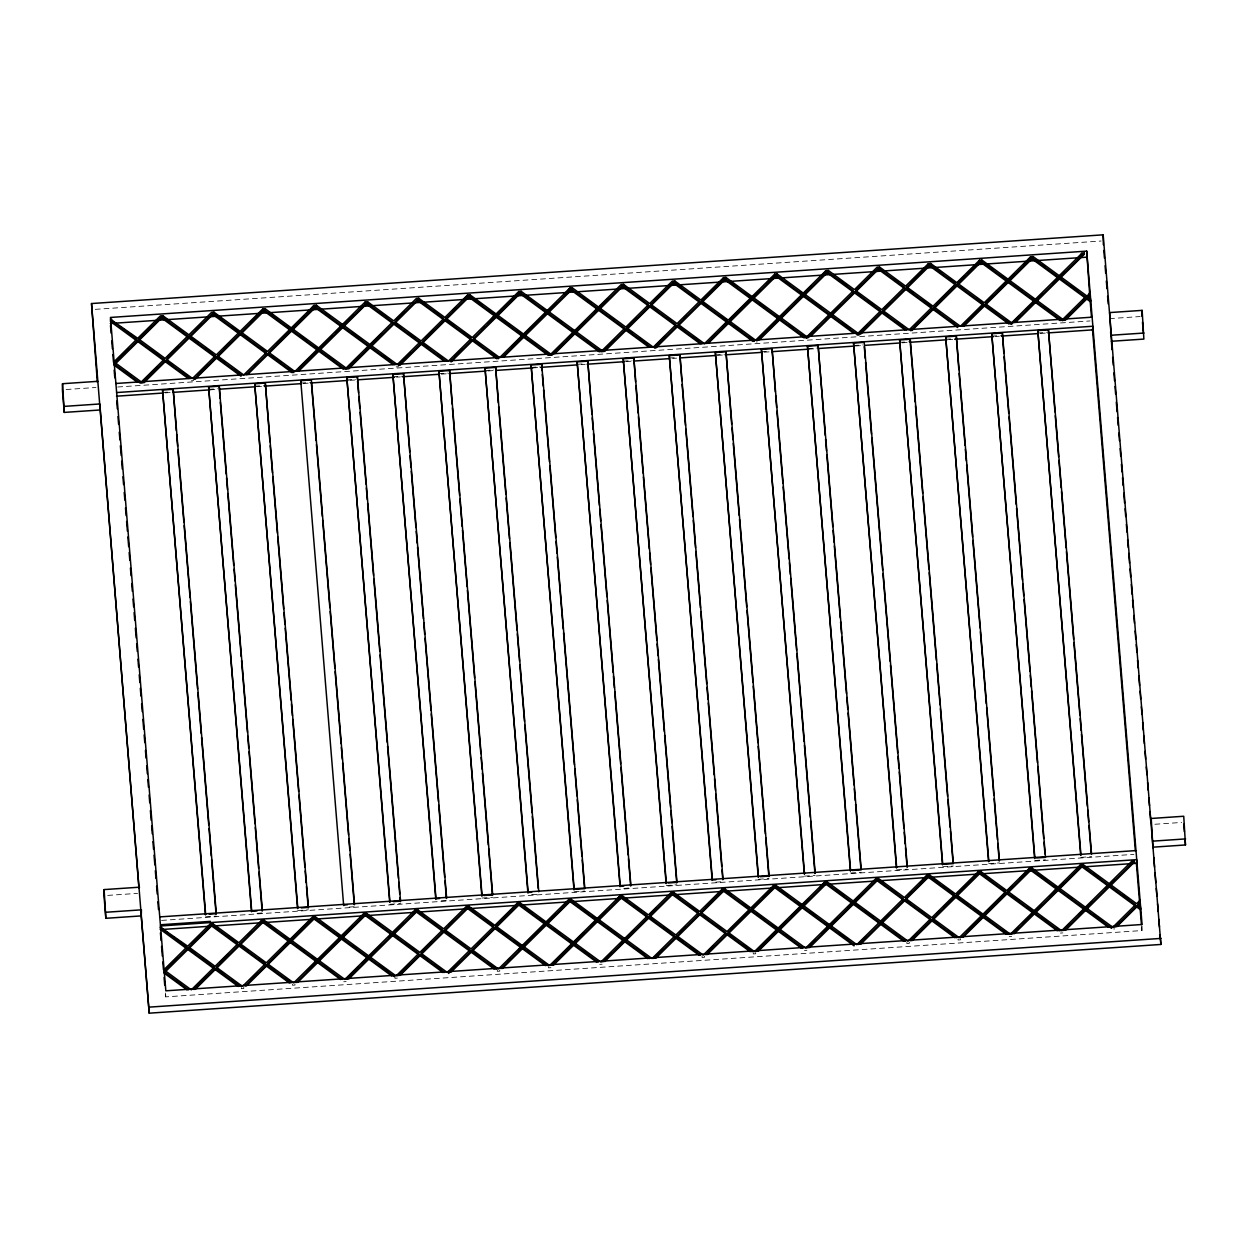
<?xml version="1.0" encoding="UTF-8"?>
<svg xmlns="http://www.w3.org/2000/svg" width="1248" height="1248" viewBox="0 0 1248 1248"><rect width="100%" height="100%" fill="white"/><g stroke="black" fill="none" stroke-linecap="round" stroke-linejoin="round"><path stroke-width="0.75" stroke-dasharray="5 3.75" d="M1142.029 926.016L1141.92 930.556L165.703 996.871L165.766 993.845M241.348 987.496L241.332 988.712L243.766 988.541L243.797 987.324M292.547 984.017L292.516 985.234L294.965 985.062L294.98 983.861M497.328 970.102L497.297 971.318L499.73 971.162L499.762 969.946M548.512 966.638L548.496 967.84L550.93 967.684M702.094 956.202L702.078 957.403L704.512 957.247L704.527 956.03M756.912 342.373L756.943 341.156M753.293 952.723L753.262 953.924L755.695 953.768L755.726 952.552M958.058 938.808L958.043 940.025L960.476 939.853L960.508 938.652M1114.058 929.417L1114.09 928.216M95.269 309.348L1101.095 241.02M191.35 380.796L193.783 380.624M396.115 366.881L398.564 366.709M856.861 335.587L859.31 335.416M66.128 389.516L95.971 387.488M1109.503 318.63L1140.095 316.555M117.686 387.005L1090.034 320.954M162.505 392.465L169.588 391.981M208.572 389.329L217.417 388.736M254.639 386.209L263.484 385.601M300.706 383.074L309.551 382.481M346.772 379.954L355.618 379.345M392.839 376.818L401.684 376.21M438.89 373.682L447.751 373.09M484.957 370.562L493.818 369.954M531.024 367.427L539.885 366.834M577.091 364.307L584.189 363.823M623.158 361.171L632.018 360.563M669.224 358.036L676.322 357.568M715.291 354.916L724.152 354.307M761.358 351.78L768.456 351.296M807.425 348.66L816.286 348.052M853.492 345.524L862.352 344.916M899.558 342.389L908.419 341.796M945.625 339.269L952.723 338.785M991.692 336.133L1000.553 335.54M1037.759 333.013L1046.62 332.405M165.11 392.886L170.945 392.496M209.836 389.86L217.62 389.329M256.511 386.677L264.295 386.162M303.186 383.51L309.02 383.12M349.861 380.344L355.696 379.954M396.536 377.177L400.421 376.912M441.262 374.135L447.096 373.745M487.937 370.968L493.771 370.562M532.662 367.926L540.431 367.396M581.272 364.619L585.172 364.354M625.997 361.577L631.831 361.187M672.672 358.41L676.572 358.145M717.397 355.368L723.232 354.978M764.072 352.201L769.907 351.811M808.798 349.159L816.582 348.644M855.473 345.992L863.257 345.462M902.148 342.826L907.982 342.436M948.823 339.659L952.708 339.394M995.498 336.476L999.383 336.227M1040.224 333.45L1046.058 333.044M107.718 895.393L137.561 893.381M1154.915 824.257L1181.7 822.448M205.608 916.812L216.232 916.094M256.994 913.318L262.298 912.959M297.742 910.556L308.365 909.839M349.128 907.062L354.432 906.703M389.875 904.301L400.499 903.568M441.262 900.806L446.566 900.448M482.009 898.045L492.632 897.312M531.617 894.66L538.699 894.192M574.142 891.774L584.766 891.056M623.75 888.404L630.833 887.921M666.276 885.518L676.9 884.801M715.884 882.149L722.966 881.665M758.41 879.263L769.033 878.545M804.476 876.127L815.1 875.41M850.543 873.007L861.167 872.274M896.61 869.872L907.234 869.154M942.677 866.752L953.3 866.018M988.744 863.616L999.367 862.898M1034.81 860.48L1045.434 859.763M1080.877 857.36L1091.501 856.627M161.554 920.416L1133.902 854.365M343.715 981.755L346.148 981.583M394.914 978.276L397.348 978.104M599.68 964.361L602.113 964.205M804.461 950.461L806.894 950.29M1009.226 936.546L1011.676 936.374M1060.426 933.067L1062.859 932.896M1141.608 926.671L1141.92 930.556M165.376 992.987L165.703 996.871M906.875 942.287L906.844 943.504L909.277 943.332L909.308 942.115L906.875 942.287"/><path stroke-width="1.5" d="M97.968 381.311L62.525 383.713L62.4 389.766L64.256 412.417L99.7 410.015M64.256 412.417L62.525 383.713M140.962 912.725L149.214 1013.173L1160.89 944.455L1103.17 234.827L91.51 303.545L97.344 382.231M110.51 320.299L110.479 321.516L136.562 340.642L136.594 339.425L110.432 319.27L137.717 338.302L160.399 315.869L162.833 315.697L188.916 334.823L211.583 312.39L214.032 312.218L240.115 331.344L262.782 308.911L265.216 308.755L291.299 327.865L291.283 329.082L286.681 325.712M111.634 319.176L111.618 320.393L116.22 323.762M136.594 339.425L113.927 361.858L113.896 363.074L128.56 348.551M139.558 887.188L104.114 889.59L103.99 895.658L105.846 918.31L141.289 915.892L140.977 912.116M105.846 918.31L104.114 889.59M137.873 341.593L137.888 340.376L163.987 359.502L163.956 360.719L137.873 341.593L115.206 364.026M141.274 916.5L141.414 909.839L105.986 912.257M161.678 318.037L161.694 316.82L187.777 335.946L187.762 337.163L161.678 318.037L138.996 340.47M162.833 315.697L162.802 316.914L168.948 321.407M209.196 914.144L216.294 913.676L173.176 389.314L162.552 390.047L205.452 914.878M149.214 1013.173L91.51 303.545M143.926 382.777L165.266 361.67L165.282 360.454L189.836 378.456M160.399 927.186L160.462 929.432L186.545 948.558L186.576 947.341L160.399 927.186L187.699 946.218L210.382 923.785L212.815 923.629L238.898 942.739L261.565 920.306L263.999 920.15L290.098 939.26L290.066 940.477L283.936 935.984M161.616 927.092L161.585 928.309L167.731 932.802M173.176 389.314L176.327 430.591M189.056 338.114L189.088 336.898L215.171 356.023L215.155 357.24L189.056 338.114L166.39 360.547L172.536 365.04M197.87 342.623L190.195 336.991L190.226 335.774L212.893 313.342L238.976 332.467L238.945 333.684L212.862 314.558L212.893 313.342M187.855 949.51L187.871 948.293L213.954 967.418L213.938 968.635L187.855 949.51L165.173 971.942M262.361 910.541L219.242 386.194L208.619 386.911L251.519 911.742M214.001 313.435L214.032 312.218M195.125 379.298L216.45 358.192L216.481 356.975L241.036 374.977M219.242 386.194L219.991 398.33M195.125 952.895L188.978 948.386L211.645 925.954L211.676 924.737L237.76 943.862L215.093 966.295L189.01 947.17L211.676 924.737M212.784 924.83L212.815 923.629M195.234 989.383L215.233 969.587L215.264 968.37L239.819 986.372M240.256 334.636L240.287 333.419L266.37 352.544L266.339 353.761L240.256 334.636L217.589 357.068M264.092 309.863L241.41 332.296L241.394 333.512L264.061 311.08L264.092 309.863L290.176 328.988L290.144 330.205L276.806 343.403M239.039 946.031L239.07 944.814L265.153 963.94L265.122 965.156L239.039 946.031L216.372 968.464L224.047 974.095M262.876 921.258L240.209 943.706L240.178 944.908L262.844 922.475L262.876 921.258L288.959 940.384L283.592 946.873M301.33 907.889L308.428 907.405L265.309 383.058L254.686 383.791L297.586 908.606M262.782 308.911L262.751 310.128L250.754 322M265.2 309.956L265.216 308.755M265.309 383.058L269.896 441.808M247.65 374.509L267.649 354.713L267.68 353.496L293.764 372.622M261.534 921.523L261.565 920.306M263.983 921.352L263.999 920.15M246.433 985.904L266.432 966.108L266.464 964.891L291.018 982.894M290.269 941.351L267.587 963.784L267.571 964.985L290.238 942.552L290.269 941.351L316.352 960.461L316.321 961.678L306.992 970.913M268.788 353.59L291.455 331.157L291.47 329.94L317.569 349.066L317.538 350.282L298.865 368.753M315.276 306.4L292.609 328.832L292.578 330.034L315.26 307.601L315.276 306.4L341.359 325.51L318.692 347.942L318.677 349.159L315.604 346.913M300.706 383.074L300.752 380.656L311.376 379.938L354.494 904.285M314.059 917.795L291.392 940.228L291.377 941.429L314.044 918.996L314.059 917.795L340.158 936.905L317.476 959.338L317.46 960.554L312.858 957.185M353.137 315.042L342.467 325.603L342.498 324.386L316.415 305.276L313.981 305.432L307.289 313.248M316.384 306.478L316.415 305.276M298.834 371.03L318.848 351.234L318.864 350.017L344.947 369.143M342.67 326.477L320.003 348.91L319.972 350.111L342.638 327.678L342.67 326.477L368.753 345.587L366.07 349.44M336.664 933.629L341.266 936.998L341.281 935.782L315.198 916.672L312.764 916.828L312.733 918.044L290.066 940.477M315.167 917.873L315.198 916.672M297.617 982.426L317.632 962.629L317.647 961.428L342.202 979.415M341.453 937.872L318.786 960.305L318.755 961.506L341.437 939.073L341.453 937.872L367.536 956.982L362.185 963.472M368.753 345.587L346.086 368.02L346.055 369.236L359.393 356.039M393.463 901.633L400.561 901.15L357.443 376.802L346.819 377.52L389.719 902.351M365.258 914.316L342.592 936.749L342.56 937.95L365.227 915.517L365.258 914.316L391.342 933.426L368.675 955.859L368.644 957.076L380.656 945.204M357.396 379.22L357.443 376.802M365.149 303.17L365.165 301.954L367.614 301.798L393.697 320.908L416.364 298.475L418.798 298.319L444.881 317.429L467.563 294.996L469.997 294.84L496.08 313.966L496.049 315.167L488.389 309.551M343.777 326.555L366.444 304.122L366.475 302.921L392.558 322.031L369.892 344.464L343.808 325.354L366.475 302.921M367.614 301.798L367.583 302.999L372.185 306.384M348.691 368.878L370.032 347.755L370.063 346.554L394.618 364.541M539.9 918.59L546.031 923.083L546.062 921.882L519.979 902.756L517.53 902.928L494.863 925.361L468.78 906.235L466.346 906.391L443.68 928.84L417.581 909.714L415.147 909.87L392.48 932.303L366.397 913.193L363.948 913.349L359.923 918.528M366.366 914.394L366.397 913.193M348.816 978.947L368.815 959.15L368.846 957.949L394.93 977.059M393.838 324.199L393.869 322.998L419.952 342.108L419.921 343.325L393.838 324.199L371.171 346.632M446.628 898.03L403.51 373.667L392.886 374.4L435.786 899.231M403.51 373.667L409.687 451.838M369.954 958.027L392.621 935.594L392.652 934.393L418.735 953.503L396.068 975.936M398.362 937.856L393.76 934.471L393.791 933.27L416.458 910.837L442.541 929.947L419.874 952.38L393.791 933.27M401.107 327.584L394.976 323.076L417.643 300.643L417.674 299.442L443.758 318.552L421.091 340.985L394.992 321.875L417.674 299.442M418.798 298.319L418.782 299.52L424.913 304.028M399.89 365.399L421.231 344.276L421.262 343.075L445.801 361.062M393.76 934.471L416.426 912.038L416.458 910.837M417.581 909.714L417.565 910.915L423.696 915.424M400.015 975.468L420.014 955.672L420.046 954.47L444.6 972.457M483.834 895.502L492.695 894.894L449.576 370.547L438.953 371.264L481.853 896.095M428.501 347.662L422.37 343.153L445.037 320.72L445.052 319.519L471.151 338.629L448.469 361.062L422.386 341.952L445.052 319.519M468.858 295.963L446.191 318.396L446.16 319.597L468.842 297.164L468.858 295.963L494.941 315.073L488.249 322.889M449.576 370.547L452.088 404.04M427.284 959.057L421.153 954.548L443.82 932.116L443.851 930.914L469.934 950.024L447.268 972.473L421.169 953.347L443.851 930.914M451.09 935.501L444.959 930.992L444.974 929.791L467.641 907.358L493.74 926.484L471.058 948.917L444.974 929.791M467.563 294.996L464.864 298.849M469.966 296.041L469.997 294.84M451.09 361.92L472.43 340.798L472.446 339.596L498.529 358.706M473.585 338.473L473.554 339.674L496.22 317.242L496.252 316.04L522.335 335.15L499.668 357.599L473.585 338.473L496.252 316.04M444.959 930.992L467.626 908.56L467.641 907.358M468.749 907.452L468.78 906.235M451.199 971.989L471.214 952.193L471.229 950.992L495.784 968.978M495.035 927.436L472.368 949.868L472.337 951.07L495.019 928.637L495.035 927.436L521.118 946.561L518.435 950.399M538.762 891.758L495.643 367.411L485.02 368.144L527.92 892.96M495.643 367.411L498.311 402.854M520.057 292.484L497.39 314.917L497.359 316.118L520.026 293.686L520.057 292.484L546.14 311.61L523.474 334.043L523.442 335.244L517.312 330.751M518.84 903.88L496.174 926.312L496.142 927.529L518.809 905.081L518.84 903.88L544.924 923.005L544.908 924.206L522.226 946.639L514.566 941.023M542.646 308.318L547.248 311.688L547.279 310.487L521.196 291.361L518.747 291.533L518.731 292.734L496.049 315.167M521.165 292.578L521.196 291.361M503.615 357.115L523.614 337.319L523.645 336.118L549.728 355.228M547.451 312.562L524.768 334.994L524.753 336.211L547.42 313.763L547.451 312.562L573.534 331.687L550.867 354.12L550.836 355.321L546.234 351.952M517.53 902.928L517.514 904.129L496.174 925.252M575.968 889.231L584.828 888.638L541.71 364.291L531.086 365.009L573.986 889.84M519.948 903.973L519.979 902.756M522.226 946.639L522.257 945.438L544.924 923.005M502.398 968.51L522.397 948.714L522.428 947.513L546.983 965.5M523.567 946.39L523.536 947.606L546.203 925.174L546.234 923.957L572.317 943.082L549.65 965.515L523.567 946.39L546.234 923.957M541.71 364.291L541.975 370.594M571.256 289.006L548.574 311.438L548.558 312.655L571.225 290.222L571.256 289.006L597.34 308.131L574.673 330.564L574.642 331.765L571.568 329.519M570.04 900.401L547.373 922.834L547.342 924.05L570.008 901.618L570.04 900.401L596.123 919.526L573.456 941.959L573.425 943.16L568.823 939.791M607.776 298.974L598.447 308.209L598.463 307.008L572.38 287.882L569.946 288.054L564.58 294.544M572.364 289.099L572.38 287.882M554.814 353.636L574.813 333.84L574.829 332.639L600.928 351.764M598.634 309.083L575.968 331.516L575.936 332.732L598.619 310.3L598.634 309.083L624.733 328.208L602.051 350.641L602.035 351.842L614.032 339.971M630.895 885.503L587.777 361.156L577.153 361.873L620.053 886.704M592.628 916.235L597.23 919.604L597.262 918.403L571.163 899.278L568.729 899.449L568.698 900.65L560.711 908.575M571.147 900.494L571.163 899.278M553.597 965.032L573.596 945.251L573.628 944.034L598.182 962.036M574.751 942.911L574.735 944.128L597.402 921.695L597.433 920.478L623.516 939.604L600.85 962.036L574.751 942.911L597.433 920.478M587.777 361.156L591.88 414.071M599.773 307.96L599.742 309.176L622.424 286.744L622.44 285.527L648.523 304.652L625.856 327.085L599.773 307.96L622.44 285.527M621.223 896.922L598.556 919.355L598.541 920.572L621.208 898.139L621.223 896.922L647.322 916.048L624.64 938.48L624.624 939.682L633.953 930.446M598.463 307.008L621.145 284.575L623.579 284.404L623.548 285.62L628.15 288.99M668.101 882.976L676.962 882.383L633.844 358.02L623.22 358.753L666.12 883.584M604.672 351.484L625.997 330.377L626.028 329.16L650.582 347.162M631.738 332.623L627.136 329.254L627.167 328.037L649.834 305.604L675.917 324.73L653.25 347.162L627.167 328.037M797.394 902.32L802.012 905.705L802.027 904.488L775.944 885.362L773.51 885.534L750.844 907.967L724.745 888.841L722.311 889.013L699.644 911.446L673.561 892.32L671.112 892.492L648.445 914.924L622.362 895.799L619.928 895.97L617.23 899.824M622.331 897.016L622.362 895.799M633.844 358.02L635.56 381.81M604.781 961.553L624.796 941.772L624.811 940.555L649.366 958.558M648.617 916.999L625.95 939.432L625.919 940.649L648.601 918.216L648.617 916.999L674.7 936.125L653.375 957.232M627.136 329.254L649.802 306.821L649.834 305.604M657.072 310.19L650.941 305.698L650.972 304.481L673.639 282.048L699.722 301.174L677.056 323.606L650.972 304.481M654.326 920.462L649.724 917.093L649.756 915.876L672.422 893.443L698.506 912.569L675.839 935.002L649.756 915.876M723.029 879.247L679.91 354.9L669.287 355.618L712.187 880.448M650.941 305.698L673.608 283.265L673.639 282.048M674.747 282.142L674.778 280.925L672.329 281.096L649.662 303.529L623.579 284.404M655.855 348.005L677.196 326.898L677.227 325.681L701.782 343.684M684.466 330.268L678.335 325.775L678.35 324.558L701.033 302.125L727.116 321.251L723.091 326.414M679.91 354.9L681.782 380.624M649.724 917.093L672.391 894.66L672.422 893.443M673.561 892.32L673.53 893.537L679.661 898.03M655.98 958.09L675.979 938.293L676.01 937.076L700.565 955.079M683.249 941.663L677.118 937.17L677.149 935.953L699.816 913.52L725.899 932.646L703.232 955.079L677.149 935.953M678.335 325.775L701.002 303.342L701.033 302.125M724.838 278.569L702.156 301.002L702.14 302.219L724.807 279.786L724.838 278.569L750.922 297.695L750.89 298.896L729.55 320.018M677.118 937.17L699.785 914.737L699.816 913.52M723.622 889.964L700.955 912.397L700.924 913.614L723.59 891.181L723.622 889.964L749.705 909.09L749.674 910.307L731 928.777M760.235 876.72L769.096 876.112L725.977 351.764L715.354 352.498L758.254 877.313M745.883 293.28L752.029 297.788L752.045 296.572L725.962 277.446L723.528 277.618L723.497 278.819L702.172 299.941M725.93 278.663L725.962 277.446M725.977 351.764L731.671 424.102M708.396 343.216L728.395 323.419L728.411 322.202L754.51 341.328M729.55 321.079L729.518 322.296L752.201 299.863L752.216 298.646L778.315 317.772L755.633 340.205L729.55 321.079L752.216 298.646M722.311 889.013L722.28 890.214L706.29 906.064M724.729 890.058L724.745 888.841M707.179 954.611L727.178 934.814L727.21 933.598L751.748 951.6M751.015 910.042L728.333 932.474L728.317 933.691L750.984 911.258L751.015 910.042L777.098 929.167L777.067 930.384L755.726 951.491M776.022 275.09L753.355 297.523L753.324 298.74L775.991 276.307L776.022 275.09L802.105 294.216L779.438 316.649L779.423 317.866L776.35 315.604M815.162 872.992L772.044 348.644L761.42 349.362L804.32 874.193M774.805 886.486L752.138 908.918L752.107 910.135L774.79 887.702L774.805 886.486L800.904 905.611L800.873 906.828L791.544 916.063M772.044 348.644L775.351 391.841M800.155 292.048L803.213 294.31L803.244 293.093L777.161 273.967L774.727 274.139L774.696 275.356L766.693 283.265M777.13 275.184L777.161 273.967M759.58 339.737L779.579 319.94L779.61 318.724L805.693 337.849M803.416 295.168L780.749 317.6L780.718 318.817L803.384 296.384L803.416 295.168L829.499 314.293L806.832 336.726L806.801 337.943L802.199 334.558M762.809 897.296L773.479 886.751L773.51 885.534M775.944 885.362L775.913 886.579L773.479 886.751M772.06 924.752L778.206 929.261L778.222 928.044L800.904 905.611M758.363 951.132L778.378 931.336L778.393 930.119L802.948 948.121M779.532 928.996L779.501 930.212L802.168 907.78L802.199 906.563L828.282 925.688L805.615 948.121L779.532 928.996L802.199 906.563M827.221 271.612L804.554 294.044L804.523 295.261L827.19 272.828L827.221 271.612L853.304 290.737L830.638 313.17L830.606 314.387L839.951 305.152M852.368 870.464L861.229 869.856L818.111 345.509L807.487 346.226L850.387 871.057M826.004 883.007L803.338 905.44L803.306 906.656L825.973 884.224L826.004 883.007L852.088 902.132L829.421 924.565L829.39 925.782L826.332 923.536M818.111 345.509L825.24 435.318M1001.863 275.902L1007.994 280.394L1008.025 279.178L981.926 260.068L979.493 260.224L956.826 282.656L930.743 263.531L928.309 263.702L905.627 286.135L879.544 267.01L877.11 267.181L854.443 289.614L828.344 270.488L825.911 270.66L821.886 275.824M828.329 271.705L828.344 270.488M810.779 336.258L830.778 316.462L830.809 315.245L856.892 334.37M831.932 314.122L831.917 315.338L854.584 292.906L854.615 291.689L880.698 310.814L858.031 333.247L831.932 314.122L854.615 291.689M859.872 895.627L853.195 902.226L853.226 901.009L827.143 881.884L824.694 882.055L819.343 888.545M827.112 883.1L827.143 881.884M809.562 947.653L829.561 927.857L829.592 926.64L854.147 944.642M830.731 925.517L830.7 926.734L853.367 904.301L853.398 903.084L879.481 922.21L856.814 944.642L830.731 925.517L853.398 903.084M907.296 866.736L864.178 342.373L853.554 343.106L896.454 867.937M855.738 290.566L855.722 291.782L878.389 269.35L878.405 268.133L904.504 287.258L881.821 309.691L855.738 290.566L878.405 268.133M854.521 901.961L854.506 903.178L877.172 880.745L877.204 879.528L903.287 898.654L880.62 921.086L854.521 901.961L877.204 879.528M879.512 268.226L879.544 267.01M860.636 334.09L881.977 312.983L881.993 311.766L906.547 329.768M887.718 315.229L883.1 311.86L883.132 310.643L905.798 288.21L931.882 307.336L909.215 329.768L883.132 310.643M875.862 879.793L875.893 878.576L878.327 878.405L904.426 897.53L927.092 875.098L929.526 874.942L955.609 894.052L978.276 871.619L980.725 871.463L1006.808 890.573L1029.475 868.14L1031.909 867.984L1057.992 887.094L1057.976 888.311L1054.903 886.064M878.311 879.622L878.327 878.405M860.761 944.174L880.76 924.378L880.792 923.161L905.33 941.164M881.915 922.038L881.899 923.255L904.566 900.822L904.582 899.605L930.68 918.731L907.998 941.164L881.915 922.038L904.582 899.605M944.502 864.209L953.363 863.6L910.244 339.253L899.621 339.971L942.521 864.802M883.1 311.86L905.783 289.427L905.798 288.21M913.052 292.796L906.906 288.304L906.937 287.087L929.604 264.654L955.687 283.78L955.672 284.996L936.998 303.467M910.198 341.671L910.244 339.253M910.307 903.068L905.689 899.699L905.72 898.482L928.387 876.049L954.486 895.175L954.455 896.392L943.784 906.953M928.309 263.702L928.278 264.919L910.946 282.064M906.906 288.304L929.573 265.871L929.604 264.654M930.712 264.748L930.743 263.531M911.836 330.611L933.161 309.504L933.192 308.287L957.746 326.29M956.998 284.731L934.331 307.164L934.3 308.381L956.966 285.948L956.998 284.731L983.081 303.857L983.05 305.074L961.724 326.18M927.092 875.098L920.4 882.913M905.689 899.699L928.372 877.266L928.387 876.049M929.526 874.942L929.495 876.143L938.714 882.898M911.945 940.696L931.96 920.899L931.975 919.682L956.53 937.685M939.229 924.284L933.083 919.776L933.114 918.559L955.781 896.126L981.864 915.252L981.848 916.469L967.169 930.977M999.43 860.465L956.311 336.118L945.688 336.851L988.588 861.666M956.311 336.118L958.823 369.611M980.803 261.175L958.136 283.608L958.105 284.825L980.772 262.392L980.803 261.175L1006.886 280.301L1006.855 281.518L997.526 290.753M933.083 919.776L955.75 897.343L955.781 896.126M979.586 872.586L956.92 895.019L956.888 896.22L979.555 873.787L979.586 872.586L1005.67 891.696L1005.654 892.913L984.313 914.02M979.493 260.224L979.477 261.44L967.465 273.312M981.911 261.269L981.926 260.068M964.361 325.822L984.36 306.025L984.391 304.808L1010.474 323.934M1008.197 281.252L985.514 303.701L985.499 304.902L1008.166 282.469L1008.197 281.252L1034.28 300.378L1011.613 322.811L1011.582 324.028L1005.436 319.519M978.276 871.619L978.26 872.836L956.92 893.942M1036.636 857.938L1045.496 857.345L1002.378 332.998L991.754 333.715L1034.654 858.546M980.694 872.664L980.725 871.463M963.144 937.217L983.143 917.42L983.174 916.204L1007.729 934.206M1006.98 892.663L984.313 915.096L984.282 916.297L1006.949 893.864L1006.98 892.663L1033.063 911.773L1033.032 912.99L1022.362 923.551M1002.378 332.998L1003.766 352.888M1031.987 257.712L1009.32 280.145L1009.304 281.346L1031.971 258.913L1031.987 257.712L1058.086 276.822L1035.403 299.255L1035.388 300.472L1032.314 298.225M1030.786 869.107L1008.103 891.54L1008.088 892.741L1030.754 870.308L1030.786 869.107L1056.869 888.217L1050.176 896.033M1064.528 271.643L1059.193 276.916L1059.209 275.699L1033.126 256.589L1030.692 256.745L1024 264.56M1033.094 257.79L1033.126 256.589M1015.56 322.343L1035.559 302.546L1035.575 301.33L1061.674 320.455M1059.38 277.789L1036.714 300.222L1036.682 301.423L1059.365 278.99L1059.38 277.789L1085.464 296.899L1062.797 319.332L1062.781 320.549L1059.708 318.302M1091.563 854.209L1048.445 329.862L1037.821 330.58L1080.721 855.41M1029.475 868.14L1029.444 869.357L1020.115 878.592M1031.893 869.185L1031.909 867.984M1028.04 907.374L1034.171 911.867L1034.202 910.65L1056.869 888.217M1014.343 933.738L1034.342 913.942L1034.374 912.74L1058.912 930.727M1035.497 911.617L1035.481 912.818L1058.148 890.386L1058.164 889.184L1084.262 908.294L1061.58 930.727L1035.497 911.617L1058.164 889.184M1048.445 329.862L1054.95 411.902M1084.325 253.11L1060.519 276.666L1060.488 277.867L1084.294 254.311L1084.325 253.11L1081.891 253.266L1059.209 275.699M1081.969 865.628L1059.302 888.061L1059.271 889.262L1081.954 866.83L1081.969 865.628L1108.052 884.738L1085.386 907.171L1085.37 908.388L1092.031 901.789M1081.891 253.266L1079.192 257.119M1089.91 297.944L1086.696 251.129L110.464 317.444L165.828 990.818L1142.06 924.503L1086.696 251.129M1086.571 296.993L1089.91 292.516L1090.05 295.807L1087.882 297.944L1090.081 294.59L1090.05 295.807M1086.743 299.068L1086.774 297.866L1090.58 300.643L1090.549 301.86L1086.743 299.068L1065.418 320.19M1089.878 293.717L1089.91 292.516M1134.307 861.026L1110.502 884.582L1110.47 885.784L1134.276 862.228L1134.307 861.026L1131.858 861.182L1109.191 883.615L1083.108 864.505L1080.674 864.661L1076.65 869.84M1083.077 865.706L1083.108 864.505M1065.527 930.259L1085.542 910.463L1085.557 909.262L1111.64 928.372M1109.363 885.706L1086.696 908.138L1086.665 909.34L1109.332 886.907L1109.363 885.706L1135.446 904.816L1112.779 927.248M1103.17 234.827L1103.357 244.702M1111.36 341.281L1143.87 339.082L1142.138 310.378L1109.628 312.577L1111.984 349.658M1142.014 316.43L1142.138 310.378M1136.725 906.984L1136.756 905.783L1140.563 908.56L1140.532 909.776L1136.725 906.984L1116.726 926.78M1137.895 904.66L1137.864 905.861L1140.064 902.507L1137.895 904.66L1140.391 906.485L1140.563 908.56M1139.861 901.649L1139.892 900.432L1136.585 903.692L1110.502 884.582M1152.934 847.782L1151.218 818.47L1183.744 816.254L1185.475 844.958L1152.949 847.174M139.027 338.192L151.039 326.321M137.888 340.376L115.222 362.809L141.305 381.935L163.987 359.502M161.694 316.82L139.027 339.253L165.11 358.379L187.777 335.946M141.289 383.152L157.295 367.318M167.762 356.959L178.417 346.398M195.562 329.441L200.897 324.152M142.615 382.886L165.282 360.454M189.088 336.898L166.421 359.33L192.504 378.456L215.171 356.023M190.195 336.991L212.862 314.558M238.976 332.467L216.31 354.9L190.226 335.774M197.808 374.384L207.152 365.149M224.281 348.192L229.616 342.919M193.814 379.408L216.481 356.975M240.287 333.419L217.62 355.852L243.703 374.977L266.37 352.544M290.176 328.988L267.509 351.421L241.41 332.296M291.299 327.865L313.981 305.432M254.342 365.633L258.336 361.67M291.283 329.082L304.621 315.884M246.34 374.618L267.68 353.496M291.47 329.94L268.804 352.373L294.887 371.498L317.569 349.066M342.498 324.386L365.165 301.954M318.677 349.159L331.999 335.962M336.008 331.999L341.344 326.726L315.26 307.601M297.523 371.14L318.864 350.017M369.86 345.68L381.872 333.809M396.334 319.488L404.336 311.563M347.396 368.987L370.063 346.554M393.869 322.998L371.202 345.431L397.285 364.541L419.952 342.108M398.596 364.432L410.592 352.56M426.395 336.929L433.056 330.33M452.868 310.736L455.536 308.084M398.58 365.508L421.262 343.075M494.941 315.073L472.274 337.506L446.191 318.396M496.08 313.966L518.747 291.533M455.114 355.68L461.791 349.081M481.588 329.488L484.255 326.851M451.105 360.703L472.446 339.596M547.279 310.487L569.946 288.054M511.649 346.928L522.319 336.367L496.22 317.242M523.442 335.244L546.109 312.811L520.026 293.686M547.248 311.688L556.577 302.453M502.304 357.224L523.645 336.118M550.836 355.321L562.832 343.45M566.842 339.487L573.503 332.888L547.42 313.763M574.642 331.765L585.312 321.22M594.641 311.969L597.308 309.332L571.225 290.222M552.162 355.072L574.829 332.639M627.167 326.976L636.496 317.741M653.64 300.784L658.975 295.495M603.361 351.593L626.028 329.16M723.528 277.618L700.861 300.05L674.778 280.925M655.886 345.727L665.231 336.492M683.701 318.209L686.369 315.572M654.56 348.114L677.227 325.681M727.116 321.251L704.449 343.684L678.35 324.558M750.922 297.695L728.255 320.128L702.156 301.002M752.045 296.572L774.727 274.139M712.421 336.976L715.088 334.339M752.029 297.788L760.032 289.864M707.086 343.325L728.411 322.202M803.244 293.093L825.911 270.66M756.943 340.096L778.284 318.973L752.201 299.863M779.423 317.866L788.752 308.615M795.413 302.016L802.09 295.433L775.991 276.307M803.213 294.31L811.216 286.385M758.269 339.846L779.61 318.724M163.894 969.774L186.576 947.341M165.204 969.665L177.216 957.793M191.677 943.472L199.68 935.563M187.871 948.293L165.204 970.726L191.287 989.851L213.954 967.418M806.801 337.943L817.471 327.382M825.474 319.457L829.468 315.51L803.384 296.384M855.738 289.505L861.073 284.232M808.142 337.678L830.809 315.245M193.939 988.432L205.936 976.544M220.397 962.224L228.4 954.314M248.212 934.721L250.879 932.084M193.924 989.492L215.264 968.37M239.07 944.814L216.403 967.247L242.486 986.372L265.153 963.94M858 334.464L867.329 325.229M884.473 308.272L889.808 302.983M859.326 334.199L881.993 311.766M288.959 940.384L266.292 962.816L240.209 943.706M290.098 939.26L312.764 916.828M250.458 979.664L257.135 973.066M245.123 986.014L266.464 964.891M955.687 283.78L933.02 306.212L906.937 287.087M914.534 325.697L918.528 321.75M958.136 282.547L964.798 275.948M910.525 330.72L933.192 308.287M316.352 960.461L293.686 982.894L267.587 963.784M341.281 935.782L363.948 913.349M317.46 960.554L340.127 938.122L314.044 918.996M341.266 936.998L351.92 926.437M296.322 982.535L317.647 961.428M983.081 303.857L960.414 326.29L934.331 307.164M1006.886 280.301L984.22 302.734L958.136 283.608M1008.025 279.178L1030.692 256.745M985.53 302.624L992.191 296.026M1007.994 280.394L1014.655 273.796M963.05 325.931L984.391 304.808M367.536 956.982L344.869 979.415L318.786 960.305M346.18 979.306L358.176 967.434M388.658 937.279L391.326 934.643L365.227 915.517M392.449 933.52L403.12 922.958M347.506 979.056L368.846 957.949M392.652 934.393L369.985 956.826L394.54 974.813M1011.582 324.028L1019.585 316.103M1026.246 309.504L1034.249 301.595L1008.166 282.469M1035.388 300.472L1042.049 293.873M1052.719 283.312L1058.054 278.039L1031.971 258.913M1014.25 322.452L1035.575 301.33M397.379 975.827L409.375 963.955M422.51 950.96L431.839 941.725M448.984 924.768L452.977 920.806M398.705 975.577L420.046 954.47M1062.781 320.549L1070.768 312.624M1082.78 300.752L1085.448 298.116L1059.365 278.99M1064.107 320.299L1086.774 297.866M451.23 969.712L459.233 961.802M477.703 943.519L481.712 939.557M448.562 973.424L471.229 950.992M521.118 946.561L498.451 968.994L472.368 949.868M546.062 921.882L568.729 899.449M507.764 960.96L510.432 958.324M546.031 923.083L555.376 913.848M501.088 968.62L522.428 947.513M597.262 918.403L619.928 895.97M550.961 965.406L572.286 944.284L546.203 925.174M573.425 943.16L584.095 932.615M590.756 926.016L596.092 920.728L570.008 901.618M597.23 919.604L606.559 910.369M552.287 965.141L573.628 944.034M602.144 961.927L611.489 952.692M619.492 944.767L623.485 940.805L597.402 921.695M649.756 914.815L656.417 908.216M603.486 961.662L624.811 940.555M653.344 958.448L662.672 949.213M679.817 932.256L685.152 926.968M654.67 958.183L676.01 937.076M749.705 909.09L727.038 931.523L700.955 912.397M708.536 951.007L713.872 945.734M752.138 907.858L758.815 901.259M705.869 954.72L727.21 933.598M777.098 929.167L754.432 951.6L728.333 932.474M802.027 904.488L824.694 882.055M778.206 929.261L786.209 921.336M802.012 905.705L808.673 899.106M757.068 951.241L778.393 930.119M853.226 901.009L875.893 878.576M806.926 948.012L814.928 940.103M821.59 933.504L828.266 926.905L802.168 907.78M829.39 925.782L837.392 917.857M848.063 907.296L852.072 903.349L825.973 884.224M808.252 947.762L829.592 926.64M858.125 944.533L866.128 936.624M880.589 922.303L888.592 914.378M908.388 894.785L911.056 892.148M859.451 944.284L880.792 923.161M954.486 895.175L931.804 917.608L905.72 898.482M910.65 939.744L917.311 933.145M937.123 913.536L939.791 910.9M910.65 940.805L931.975 919.682M981.864 915.252L959.197 937.685L933.114 918.559M1005.67 891.696L983.003 914.129L956.92 895.019M1008.119 890.464L1012.112 886.517M961.834 937.326L983.174 916.204M1033.063 911.773L1010.396 934.206L984.313 915.096M1057.992 887.094L1080.674 864.661M1011.707 934.097L1018.368 927.498M1034.171 911.867L1040.832 905.268M1057.976 888.311L1063.312 883.038M1013.033 933.847L1034.374 912.74M1062.89 930.618L1069.567 924.019M1078.896 914.784L1084.231 909.511L1058.148 890.386M1105.369 888.592L1108.037 885.955L1081.954 866.83M1109.16 884.832L1114.495 879.559M1064.232 930.368L1085.557 909.262M1114.09 927.139L1119.425 921.866M1115.416 926.89L1136.756 905.783M110.323 323.497L829.858 274.622M833.758 274.357L1076.837 257.852M1080.737 257.587L1086.571 257.182M115.83 383.495L1092.062 317.179M116.563 392.558L1092.811 326.243L1092.733 329.878L1048.008 332.92M116.485 396.193L163.16 393.026M172.895 392.371L209.836 389.86M219.554 389.189L254.561 386.818M264.295 386.162L301.236 383.651M310.955 382.98L347.911 380.468M357.63 379.813L394.586 377.302M402.355 376.771L439.312 374.26M449.03 373.604L485.987 371.093M495.706 370.438L532.662 367.926M540.431 367.396L577.387 364.884M587.106 364.229L624.062 361.717M633.781 361.062L668.788 358.675M680.456 357.88L715.463 355.508M725.182 354.853L762.138 352.342M771.857 351.671L808.798 349.159M818.532 348.504L853.538 346.133M865.207 345.337L900.198 342.95M909.932 342.295L946.873 339.784M954.658 339.253L993.548 336.617M1001.333 336.086L1038.274 333.575M64.397 406.364L99.824 403.962L138.934 888.03M1111.484 335.228L1144.01 333.029M1153.074 841.121L1185.6 838.906M159.682 916.906L1135.914 850.59M257.041 910.9L251.722 911.258L208.619 386.911M343.855 905.003L347.396 904.769M439.53 898.498L435.989 898.747L392.886 374.4M531.664 892.242L528.122 892.492L485.02 368.144M623.797 885.986L620.256 886.22L577.153 361.873M715.931 879.731L712.39 879.965L669.287 355.618M161.663 924.674L210.428 921.367M160.43 925.969L1136.663 859.654L1136.585 863.288L981.006 873.85M160.352 929.604L770.983 888.124M776.818 887.734L977.122 874.115M149.354 1007.12L1161.014 938.402M1060.519 276.666L1086.602 295.776M1087.913 296.743L1090.409 298.568L1090.58 300.643M1042.314 264.545L1045.372 266.791M1071.236 285.745L1077.367 290.238M1009.32 280.145L1035.403 299.255M1036.714 300.222L1062.797 319.332M988.042 265.777L992.644 269.147M1015.435 285.854L1021.582 290.347M1044.358 307.055L1048.96 310.424M980.772 262.392L1006.855 281.518M1035.559 302.546L1060.114 320.549M985.514 303.701L1011.613 322.811M932.24 265.871L941.46 272.626M949.135 278.242L955.266 282.75M961.178 287.071L964.236 289.333M976.513 298.319L982.66 302.827M990.101 308.272L997.776 313.903M929.573 265.871L955.672 284.996M956.966 285.948L983.05 305.074M984.36 306.025L1008.914 324.028M881.057 269.35L884.13 271.596M893.334 278.351L897.936 281.72M922.256 299.551L931.46 306.306M937.373 310.627L940.446 312.874M951.179 320.752L954.252 322.998M878.389 269.35L904.472 288.475M905.783 289.427L931.866 308.552M933.161 309.504L957.715 327.506M839.062 279.583L846.737 285.199M857.251 292.906L860.324 295.152M868 300.784L874.13 305.276M896.922 321.984L903.053 326.477M827.19 272.828L853.273 291.954M854.584 292.906L880.667 312.031M881.977 312.983L904.987 329.846M804.554 294.044L830.638 313.17M786.334 281.939L789.407 284.185M812.198 300.877L821.402 307.632M842.65 323.216L850.325 328.832M830.778 316.462L853.804 333.325M753.355 297.523L779.438 316.649M780.749 317.6L806.832 336.726M730.548 282.032L736.679 286.541M759.47 303.233L765.601 307.741M788.393 324.433L792.995 327.818M724.807 279.786L750.89 298.896M779.579 319.94L804.133 337.927M676.276 283.265L680.878 286.634M691.626 294.512L694.699 296.759M703.669 303.342L708.271 306.712M720.548 315.713L726.679 320.206M734.136 325.666L741.796 331.297M749.471 336.913L754.073 340.283M673.608 283.265L699.691 302.375M701.002 303.342L727.085 322.452M728.395 323.419L752.95 341.406M637.354 295.745L641.971 299.114M667.82 318.068L670.894 320.315M693.67 337.022L698.287 340.392M622.424 286.744L648.508 305.854M649.802 306.821L675.901 325.931M677.196 326.898L700.222 343.762M583.097 296.962L590.772 302.593M610.49 317.039L613.564 319.301M639.413 338.239L647.088 343.871M598.619 310.3L624.702 329.41M625.997 330.377L649.022 347.24M548.574 311.438L574.673 330.564M575.968 331.516L602.051 350.641M527.296 297.071L533.442 301.564M556.218 318.271L562.364 322.764M586.685 340.595L589.758 342.841M574.813 333.84L599.368 351.842M497.39 314.917L523.474 334.043M524.768 334.994L550.867 354.12M471.51 297.18L482.243 305.042M501.961 319.504L509.636 325.12M530.884 340.704L537.03 345.197M468.842 297.164L494.926 316.29M523.614 337.319L548.168 355.321M434.117 310.768L438.719 314.153M447.704 320.736L453.835 325.229M461.51 330.845L470.714 337.6M476.627 341.936L481.229 345.306M491.977 353.184L498.108 357.677M417.643 300.643L443.726 319.769M445.037 320.72L471.12 339.846M472.43 340.798L496.969 358.8M379.86 312L387.535 317.632M408.782 333.2L414.913 337.709M437.705 354.401L442.307 357.786M366.444 304.122L392.527 323.248M421.231 344.276L444.241 361.156M1093.825 873.584L1099.956 878.093M1122.748 894.785L1128.878 899.293M1109.332 886.907L1135.43 906.032M325.588 313.232L330.205 316.602M352.981 333.31L362.185 340.049M383.448 355.633L391.123 361.265M342.638 327.678L368.737 346.804M370.032 347.755L393.058 364.634M1059.302 888.061L1085.386 907.171M1086.696 908.138L1111.25 926.125M1038.024 873.694L1047.228 880.433M1068.491 896.017L1071.548 898.264M1094.34 914.971L1103.544 921.71M292.609 328.832L318.692 347.942M320.003 348.91L346.086 368.02M1030.754 870.308L1056.838 889.434M1085.542 910.463L1108.552 927.342M271.331 314.465L277.462 318.958M300.253 335.665L306.4 340.158M327.647 355.742L333.778 360.235M264.061 311.08L290.144 330.205M291.455 331.157L317.538 350.282M318.848 351.234L343.387 369.236M1008.103 891.54L1034.202 910.65M985.296 876.049L991.442 880.542M1002.175 888.42L1005.248 890.666M1012.69 896.126L1018.82 900.619M1041.612 917.327L1047.758 921.82M1056.962 928.574L1060.02 930.821M979.555 873.787L1005.654 892.913M1006.949 893.864L1033.032 912.99M1034.342 913.942L1057.352 930.821M215.53 314.558L221.676 319.067M232.409 326.929L238.555 331.438M244.452 335.759L249.07 339.144M261.331 348.13L264.404 350.392M271.846 355.836L281.05 362.591M288.725 368.207L291.798 370.469M267.649 354.713L292.204 372.715M943.316 886.267L954.049 894.145M958.417 897.343L967.637 904.098M973.768 908.591L981.443 914.222M987.355 918.544L990.413 920.806M1002.69 929.791L1008.836 934.3M928.372 877.266L954.455 896.392M955.75 897.343L981.848 916.469M983.143 917.42L1006.169 934.3M176.623 327.038L182.754 331.531M205.546 348.239L211.676 352.732M219.118 358.192L225.264 362.7M234.468 369.439L239.07 372.809M216.45 358.192L241.004 376.194M879.84 880.745L882.913 882.991M890.588 888.623L896.719 893.116M919.511 909.823L924.113 913.193M948.433 931.024L953.035 934.393M877.172 880.745L903.256 899.87M904.566 900.822L930.649 919.948M931.96 920.899L954.97 937.778M120.822 327.148L131.555 335.01M151.273 349.471L158.948 355.087M180.196 370.672L187.871 376.288M165.266 361.67L188.276 378.534M836.316 889.855L843.991 895.471M856.034 904.301L859.108 906.547M865.238 911.056L872.914 916.672M894.176 932.256L900.307 936.749M853.367 904.301L879.45 923.426M880.76 924.378L903.77 941.257M125.939 371.904L130.541 375.274M140.182 383.058L114.098 363.932L113.927 361.858M114.067 365.149L137.077 382.013M803.338 905.44L829.421 924.565M782.059 891.072L788.19 895.58M810.982 912.272L815.584 915.658M838.375 932.365L847.579 939.104M774.79 887.702L800.873 906.828M829.561 927.857L854.116 945.859M752.138 908.918L778.222 928.044M727.787 892.304L730.86 894.551M743.137 903.552L749.284 908.06M756.725 913.505L764.384 919.136M785.647 934.705L791.778 939.214M723.59 891.181L749.674 910.307M750.984 911.258L777.067 930.384M778.378 931.336L801.388 948.199M687.336 903.661L698.084 911.524M703.997 915.86L707.054 918.107M717.803 925.985L720.876 928.231M729.846 934.814L734.448 938.184M743.652 944.939L752.856 951.678M672.391 894.66L698.49 913.77M699.785 914.737L725.868 933.847M727.178 934.814L750.188 951.678M623.875 898.139L626.933 900.385M634.608 906.017L640.754 910.51M663.53 927.217L669.677 931.71M690.924 947.294L697.07 951.787M621.208 898.139L647.291 917.249M648.601 918.216L674.684 937.326M675.979 938.293L699.005 955.157M598.556 919.355L624.64 938.48M625.95 939.432L652.033 958.558M578.822 906.11L588.026 912.865M607.745 927.311L616.949 934.066M636.667 948.511L644.342 954.143M624.796 941.772L647.806 958.636M547.373 922.834L573.456 941.959M524.55 907.343L532.225 912.959M553.472 928.543L559.619 933.036M582.395 949.744L588.541 954.252M518.809 905.081L544.908 924.206M573.596 945.251L596.606 962.114M496.174 926.312L522.257 945.438M470.293 908.575L474.895 911.945M485.628 919.823L493.303 925.439M497.687 928.652L508.42 936.515M528.138 950.976L531.211 953.222M543.488 962.224L548.09 965.593M467.626 908.56L493.709 927.685M495.019 928.637L521.102 947.762M522.397 948.714L545.423 965.593M431.371 921.04L437.502 925.548M460.294 942.24L464.896 945.625M473.881 952.208L480.012 956.701M487.687 962.333L496.891 969.072M416.426 912.038L442.51 931.164M443.82 932.116L469.903 951.241M471.214 952.193L494.224 969.072M377.114 922.272L380.172 924.518M406.037 943.472L413.712 949.104M434.959 964.673L441.09 969.181M392.621 935.594L418.704 954.72M420.014 955.672L443.04 972.551M342.592 936.749L368.675 955.859M322.842 923.504L328.988 927.997M353.309 945.828L356.382 948.074M379.158 964.782L388.362 971.537M341.437 939.073L367.52 958.199M368.815 959.15L391.841 976.03M291.392 940.228L317.476 959.338M268.585 924.737L276.26 930.353M297.508 945.937L303.638 950.43M324.901 966.014L332.576 971.63M262.844 922.475L288.928 941.6M290.238 942.552L316.321 961.678M317.632 962.629L340.642 979.508M214.313 925.954L218.93 929.339M228.134 936.078L237.338 942.833M241.706 946.031L247.853 950.539M258.586 958.402L264.732 962.91M270.629 967.231L275.246 970.616M285.979 978.479L290.581 981.864M211.645 925.954L237.744 945.079M266.432 966.108L289.458 982.987M173.862 937.31L181.537 942.926M202.8 958.511L208.931 963.004M231.722 979.711L237.853 984.22M215.233 969.587L238.259 986.466M177.45 980.944L180.523 983.19M164.065 971.849L188.62 989.851M164.05 973.066L187.06 989.929M1142.482 322.093L1143.262 331.531M1183.759 824.195L1184.383 831.745M1185.007 839.296L1185.475 844.958M1103.825 250.442L1104.449 258.086M1105.088 265.73L1105.712 273.374M1106.336 281.018L1106.976 288.662M1107.6 296.306L1108.224 303.95M1110.58 331.843L1110.892 335.618M1112.623 357.427L1113.263 365.18M1113.902 372.949L1114.542 380.702M1115.01 386.537L1115.65 394.29M1116.289 402.059L1117.085 411.762M1117.568 417.581L1118.208 425.35M1118.848 433.103L1119.487 440.872M1120.127 448.64L1120.766 456.394M1121.406 464.162L1122.03 471.916M1122.514 477.75L1123.153 485.503M1123.793 493.272L1124.588 502.975M1125.072 508.794L1125.712 516.563M1126.351 524.316L1126.975 532.085M1127.615 539.854L1128.254 547.607M1128.738 553.426L1129.534 563.129M1130.017 568.963L1130.657 576.716M1131.296 584.485L1132.092 594.188M1132.56 600.007L1133.2 607.776M1133.839 615.529L1134.479 623.298M1135.118 631.051L1135.758 638.82M1136.242 644.639L1136.881 652.408M1137.521 660.176L1138.145 667.93M1138.784 675.698L1139.58 685.402M1140.064 691.22L1140.703 698.989M1141.343 706.742L1141.982 714.511M1142.622 722.264L1143.262 730.033M1143.73 735.852L1144.369 743.621M1145.009 751.39L1145.648 759.143M1146.288 766.912L1146.928 774.665M1147.567 782.434L1148.207 790.202M1148.846 797.956L1149.486 805.724M1149.954 811.543L1150.75 821.246M1153.729 857.454L1154.525 867.11M1155.008 872.914L1155.804 882.586M1156.272 888.389L1156.912 896.111M1157.551 903.848L1158.191 911.586M1158.815 919.324L1159.454 927.046M1160.094 934.783L1160.89 944.455M1139.892 900.432L1140.032 903.724M1090.237 301.813L1091.516 317.335M1092.468 328.988L1135.384 850.996M1136.335 862.633L1141.452 924.737M1055.262 415.787L1058.616 456.581M1058.928 460.465L1061.174 487.64M1061.486 491.525L1066.12 547.856M1066.432 551.741L1073.623 639.132M1073.935 643.016L1079.848 714.87M1080.175 718.754L1081.127 730.408M1081.454 734.292L1087.351 806.146M1087.679 810.03L1088.63 821.683M1088.958 825.568L1091.189 852.743M1037.821 330.58L1080.924 854.927M1004.078 356.772L1008.712 413.104M1009.039 416.972L1016.215 504.379M1016.543 508.248L1022.44 580.117M1022.767 584.002L1023.719 595.639M1024.046 599.524L1029.959 671.393M1030.271 675.277L1031.222 686.915M1031.55 690.799L1037.462 762.668M1037.774 766.553L1043.687 838.406M1043.999 842.291L1044.966 853.944M991.754 333.715L1034.857 858.062M959.135 373.495L965.047 445.349M965.359 449.233L966.326 460.886M966.638 464.771L972.551 536.624M972.863 540.509L980.054 627.9M980.366 631.784L986.279 703.654M986.606 707.522L993.782 794.914M994.11 798.798L997.448 839.592M997.776 843.476L999.211 860.948M945.688 336.851L988.79 861.198M910.354 343.621L915.143 401.872M915.47 405.756L922.646 493.147M922.974 497.032L928.871 568.885M929.198 572.77L936.374 660.161M936.702 664.045L940.056 704.839M940.368 708.724L947.56 796.115M947.872 799.999L950.118 827.174M950.43 831.059L952.988 862.134M899.621 339.971L942.724 864.318M864.287 346.741L865.254 358.394M865.566 362.279L871.478 434.132M871.79 438.017L882.648 570.071M882.976 573.955L890.152 661.346M890.479 665.231L897.655 752.622M897.983 756.506L898.934 768.16M899.262 772.044L903.88 828.376M904.207 832.26L905.159 843.898M905.486 847.782L907.078 867.204M853.554 343.106L896.657 867.454M825.568 439.202L826.519 450.856M826.847 454.74L832.759 526.594M833.071 530.478L834.023 542.131M834.35 546.016L840.263 617.869M840.575 621.754L841.526 633.407M841.854 637.291L846.487 693.607M846.799 697.492L847.766 709.145M848.078 713.029L853.991 784.883M854.303 788.767L855.27 800.42M855.582 804.305L860.855 868.39M807.487 346.226L850.59 870.574M775.663 395.725L776.63 407.378M776.942 411.263L782.855 483.116M783.167 487.001L789.079 558.854M789.407 562.739L790.358 574.392M790.67 578.276L796.583 650.13M796.91 654.014L804.086 741.406M804.414 745.29L810.311 817.144M810.638 821.028L814.944 873.475M761.42 349.362L804.523 873.709M731.999 427.986L732.95 439.639M733.278 443.524L739.175 515.377M739.502 519.262L746.678 606.653M747.006 610.537L752.918 682.391M753.23 686.275L757.864 742.591M758.176 746.476L765.367 833.867M765.679 837.751L768.877 876.595M715.354 352.498L758.456 876.845M682.094 384.509L685.448 425.287M685.776 429.172L692.952 516.563M693.28 520.447L695.51 547.638M695.822 551.522L700.456 607.838M700.783 611.723L706.68 683.576M707.008 687.461L707.959 699.114M708.287 702.998L714.184 774.852M714.511 778.736L715.463 790.39M715.79 794.274L721.687 866.128M722.015 870.012L722.81 879.731M635.872 385.694L638.102 412.885M638.43 416.77L643.063 473.086M643.375 476.97L649.288 548.824M649.6 552.708L650.567 564.361M650.879 568.246L656.791 640.099M657.103 643.984L658.07 655.637M658.382 659.521L664.295 731.375M664.607 735.259L670.519 807.113M670.831 810.997L671.798 822.65M672.11 826.535L676.744 882.851M623.22 358.753L666.323 883.1M592.207 417.955L593.159 429.608M593.471 433.493L599.383 505.346M599.711 509.231L600.662 520.884M600.974 524.768L606.887 596.622M607.214 600.506L613.111 672.36M613.439 676.244L614.39 687.898M614.718 691.782L620.615 763.636M620.942 767.52L628.118 854.911M628.446 858.796L630.677 885.986M542.303 374.478L543.254 386.131M543.582 390.016L549.479 461.869M549.806 465.754L555.719 537.607M556.031 541.492L556.982 553.145M557.31 557.029L563.222 628.883M563.534 632.767L574.392 764.821M574.72 768.706L576.95 795.896M577.262 799.781L581.896 856.097M582.223 859.981L584.454 887.172M531.086 365.009L574.189 889.356M498.623 406.739L505.814 494.13M506.126 498.014L509.48 538.793M509.808 542.677L516.984 630.068M517.312 633.953L519.542 661.144M519.87 665.028L524.488 721.344M524.815 725.228L532.007 812.62M532.319 816.504L538.231 888.358M452.4 407.924L459.592 495.316M459.904 499.2L462.15 526.391M462.462 530.275L467.095 586.591M467.407 590.476L474.599 677.867M474.911 681.751L480.823 753.605M481.135 757.489L482.102 769.142M482.414 773.027L488.327 844.88M488.654 848.765L492.476 895.378M438.953 371.264L482.056 895.612M410.015 455.723L410.966 467.376M411.278 471.26L415.912 527.576M416.239 531.461L417.191 543.114M417.518 546.998L423.415 618.852M423.743 622.736L424.694 634.39M425.022 638.274L430.919 710.128M431.246 714.012L438.422 801.403M438.75 805.288L444.662 877.141M444.974 881.026L446.41 898.498M357.552 381.17L358.519 392.824M358.831 396.708L359.783 408.361M360.11 412.246L366.023 484.099M366.335 487.984L367.302 499.637M367.614 503.521L373.526 575.375M373.838 579.259L379.751 651.113M380.063 654.997L387.254 742.388M387.566 746.273L398.424 878.327M398.752 882.211L399.703 893.864M400.031 897.749L400.343 901.633M346.819 377.52L389.922 901.867M311.329 382.356L316.118 440.622M316.43 444.506L322.343 516.36M322.67 520.244L329.846 607.636M330.174 611.52L334.807 667.836M335.119 671.72L341.032 743.574M341.344 747.458L342.311 759.112M342.623 762.996L348.535 834.85M348.847 838.734L349.814 850.387M350.126 854.272L354.276 904.769M300.752 380.656L343.652 905.486M270.208 445.692L272.454 472.883M272.766 476.767L277.399 533.083M277.711 536.968L283.624 608.821M283.936 612.706L284.903 624.359M285.215 628.243L291.127 700.097M291.439 703.981L292.406 715.634M292.718 719.519L298.631 791.372M298.958 795.257L304.855 867.11M305.183 870.995L306.134 882.648M306.462 886.532L308.209 907.889M254.686 383.791L297.788 908.138M220.319 402.215L226.216 474.068M226.543 477.953L227.495 489.606M227.822 493.49L233.719 565.344M234.047 569.228L234.998 580.882M235.326 584.766L241.223 656.62M241.55 660.504L247.463 732.358M247.775 736.242L248.726 747.895M249.054 751.78L254.966 823.633M255.278 827.518L258.632 868.296M258.944 872.18L262.142 911.024M176.639 434.476L177.606 446.113M177.918 449.998L183.83 521.867M184.142 525.751L190.055 597.605M190.367 601.489L197.558 688.88M197.87 692.765L201.224 733.543M201.552 737.428L208.728 824.819M209.056 828.703L211.286 855.894M211.614 859.778L216.076 914.144M162.552 390.047L205.655 914.394M110.495 325.447L111.119 333.2M111.758 340.969L112.398 348.738M112.882 354.557L113.521 362.31M114.161 370.079L114.8 377.832M116.704 401.123L117.343 408.892M117.983 416.645L118.622 424.414M119.262 432.167L119.902 439.936M120.385 445.754L121.181 455.458M121.664 461.276L122.288 469.045M122.928 476.798L123.568 484.567M124.207 492.336L124.847 500.089M125.486 507.858L126.126 515.611M126.61 521.446L127.405 531.133M127.873 536.968L128.684 546.671M129.152 552.49L129.792 560.243M130.432 568.012L131.071 575.78M131.711 583.534L132.35 591.302M132.99 599.056L133.63 606.824M134.098 612.643L134.737 620.412M135.377 628.165L136.172 637.868M136.656 643.687L137.296 651.456M137.935 659.209L138.575 666.978M139.214 674.747L139.854 682.5M140.322 688.319L140.962 696.088M141.601 703.856L142.241 711.61M142.88 719.378L143.676 729.082M144.16 734.9L144.799 742.654M145.439 750.422L146.063 758.191M146.702 765.944L147.342 773.713M147.826 779.532L148.465 787.285M149.105 795.054L149.744 802.823M150.384 810.576L151.18 820.279M151.648 826.098L152.287 833.867M152.927 841.62L153.566 849.389M154.05 855.208L154.846 864.911M155.329 870.73L155.969 878.498M156.608 886.252L157.232 894.02M157.872 901.789L158.512 909.542M160.43 932.833L161.07 940.602M161.554 946.421L162.349 956.124M162.817 961.943L163.457 969.696M164.096 977.465L164.736 985.234"/></g></svg>
